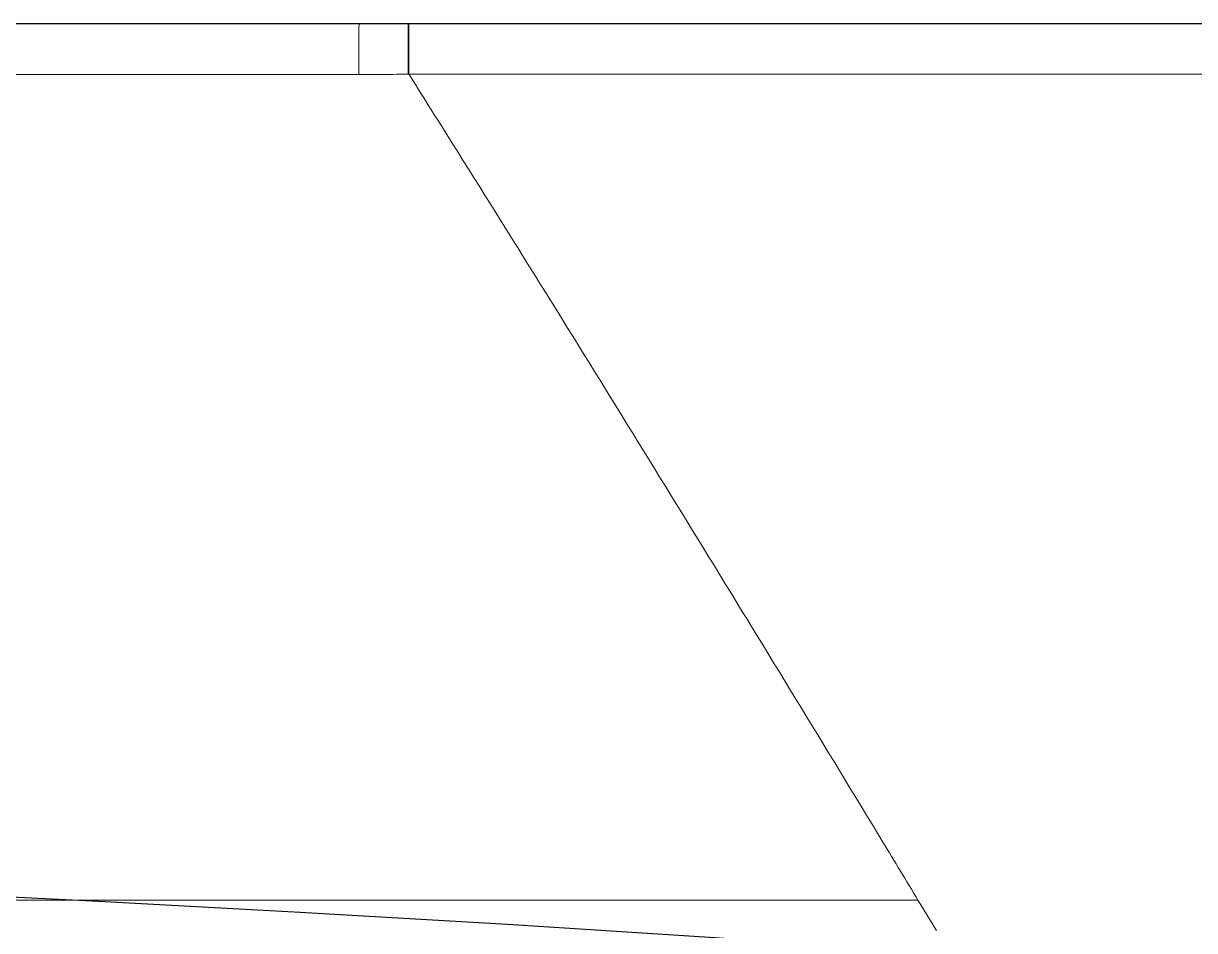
# Model space of a CAD drawing. Header units: inches. Extents: x 3778 to 56227, y -16914 to 35091.
# Drawn here: x 42022.29 to 42059.67, y -12611.62 to -12582.66 of the extents above; entities that cross this region are included whole.
import ezdxf

# ---------------------------------------------------------------- set-up
doc = ezdxf.new("R2010")
doc.units = ezdxf.units.IN
doc.header["$LTSCALE"] = 100
doc.header["$MEASUREMENT"] = 0
doc.linetypes.add('DH-HID2', pattern=[1.2, 0.8, -0.4])
doc.layers.add('2-con', color=2, linetype='Continuous')
doc.layers.add('FU-FURM', color=251, linetype='DH-HID2')
doc.layers.add('mark-B', color=2, linetype='Continuous', lineweight=20)

# ---------------------------------------------------------------- blocks, each defined once
blk = doc.blocks.new('cjscjdeh')
at = {"layer": 'FU-FURM', "color": 8}
blk.add_arc((149799.517, 66904.318), 1330.569, 80.781096, 99.076777, dxfattribs=at)
blk = doc.blocks.new('무풍1WAY 대형')
at = {"layer": 'mark-B'}
for p, q in [((649.454, -494.666), (649.479, -494.666)), ((651.049, -496.275), (651.049, -496.291))]:
    blk.add_line(p, q, dxfattribs=at)
blk.add_ellipse((651.049, -493.985), major_axis=(0, -2.29), ratio=0.000111, start_param=0.01394, end_param=1.26906, dxfattribs=at)
for points, degree in [([(632.617, -467.332), (632.813, -467.657), (633.009, -467.982), (633.206, -468.307)], 3), ([(649.479, -496.275), (649.471, -496.275), (649.462, -496.275), (649.454, -496.275)], 3), ([(649.479, -496.275), (649.479, -496.291)], 1)]:
    blk.add_open_spline(points, degree=degree, dxfattribs=at)
for points, knots in [([(633.206, -468.306), (636.08, -468.306), (638.955, -468.306), (643.267, -468.306), (644.704, -468.306), (646.5, -468.306), (646.859, -468.306), (647.578, -468.306), (647.937, -468.306), (649.015, -468.306), (649.734, -468.306), (651.889, -468.306), (653.325, -468.306), (656.198, -468.306), (657.634, -468.306), (659.788, -468.306), (660.506, -468.306), (661.941, -468.306), (662.659, -468.306), (664.811, -468.306), (666.244, -468.306), (669.109, -468.306), (670.54, -468.306), (673.399, -468.306), (674.828, -468.306), (677.683, -468.306), (679.109, -468.306), (680.89, -468.306), (681.246, -468.306), (681.958, -468.306), (682.314, -468.306), (683.381, -468.306), (684.091, -468.306), (686.221, -468.306), (687.637, -468.306), (690.462, -468.306), (691.871, -468.306), (693.978, -468.306), (694.68, -468.306), (696.08, -468.306), (696.779, -468.306), (698.872, -468.306), (700.262, -468.306), (701.645, -468.306)], [0, 0, 0, 0, 0.125, 0.125, 0.1875, 0.1875, 0.203125, 0.203125, 0.21875, 0.21875, 0.25, 0.25, 0.3125, 0.3125, 0.375, 0.375, 0.40625, 0.40625, 0.4375, 0.4375, 0.5, 0.5, 0.5625, 0.5625, 0.625, 0.625, 0.6875, 0.6875, 0.703125, 0.703125, 0.71875, 0.71875, 0.75, 0.75, 0.8125, 0.8125, 0.875, 0.875, 0.90625, 0.90625, 0.9375, 0.9375, 1, 1, 1, 1]), ([(633.206, -468.307), (633.579, -468.924), (635.798, -472.589), (639.875, -479.266), (644.513, -486.785), (647.714, -491.9), (649.051, -494.026), (649.454, -494.666)], [0, 0, 0, 0, 0.069361, 0.412057, 0.754753, 0.926101, 1, 1, 1, 1]), ([(572.565, -494.667), (573.476, -494.667), (575.299, -494.667), (577.587, -494.667), (580.29, -494.667), (584.27, -494.667), (589.989, -494.667), (596.143, -494.666), (602.272, -494.666), (611.483, -494.666), (627.345, -494.666), (641.043, -494.666), (649.454, -494.666)], [0, 0, 0, 0, 0.035559, 0.071119, 0.089269, 0.141031, 0.226404, 0.312431, 0.381113, 0.465546, 0.671842, 1, 1, 1, 1]), ([(649.479, -494.666), (649.608, -494.666), (649.738, -494.666), (649.999, -494.665), (650.131, -494.665), (650.525, -494.665), (650.787, -494.665), (651.049, -494.665)], [0, 0, 0, 0, 0.247227, 0.247227, 0.499755, 0.499755, 1, 1, 1, 1]), ([(649.479, -496.275), (649.479, -496.274), (649.479, -496.263), (649.479, -496.222), (649.479, -496.192), (649.479, -496.115), (649.479, -496.068), (649.479, -495.956), (649.479, -495.892), (649.479, -495.749), (649.479, -495.669), (649.479, -495.498), (649.479, -495.405), (649.479, -495.21), (649.479, -495.107), (649.479, -494.892), (649.479, -494.78), (649.479, -494.666)], [0, 0, 0, 0, 0.125, 0.125, 0.25, 0.25, 0.375, 0.375, 0.5, 0.5, 0.625, 0.625, 0.75, 0.75, 0.875, 0.875, 1, 1, 1, 1]), ([(651.049, -494.665), (653.484, -494.665), (655.919, -494.664), (658.658, -494.661), (658.962, -494.661), (659.571, -494.661), (659.875, -494.661), (660.789, -494.66), (661.397, -494.66), (662.31, -494.66), (662.615, -494.659), (663.223, -494.659), (663.528, -494.658), (663.984, -494.657), (664.136, -494.657), (664.365, -494.656), (664.441, -494.655), (664.593, -494.653), (664.669, -494.652), (665.049, -494.648), (665.354, -494.644), (665.658, -494.64)], [0, 0, 0, 0, 0.5, 0.5, 0.5625, 0.5625, 0.625, 0.625, 0.75, 0.75, 0.8125, 0.8125, 0.875, 0.875, 0.90625, 0.90625, 0.921875, 0.921875, 0.9375, 0.9375, 1, 1, 1, 1]), ([(649.454, -496.275), (643.108, -496.275), (630.416, -496.275), (613.884, -496.275), (599.905, -496.275), (590.581, -496.275), (583.649, -496.275), (579.304, -496.275), (575.691, -496.275), (573.525, -496.275), (572.565, -496.275)], [0, 0, 0, 0, 0.247604, 0.495208, 0.645019, 0.793007, 0.859014, 0.915515, 0.962511, 1, 1, 1, 1]), ([(649.479, -496.291), (647.98, -496.291), (646.481, -496.291), (638.985, -496.291), (632.988, -496.291), (623.993, -496.291), (620.995, -496.291), (614.998, -496.291), (612, -496.291), (603.005, -496.291), (597.008, -496.291), (588.013, -496.291), (585.015, -496.291), (579.018, -496.291), (576.02, -496.291), (572.869, -496.291), (572.717, -496.291), (572.565, -496.291)], [0, 0, 0, 0, 0.058474, 0.058474, 0.292371, 0.292371, 0.409319, 0.409319, 0.526267, 0.526267, 0.760164, 0.760164, 0.877112, 0.877112, 0.994061, 0.994061, 1, 1, 1, 1]), ([(651.049, -496.275), (650.917, -496.275), (650.785, -496.275), (650.52, -496.275), (650.388, -496.275), (649.997, -496.275), (649.738, -496.275), (649.479, -496.275)], [0, 0, 0, 0, 0.2525, 0.2525, 0.505001, 0.505001, 1, 1, 1, 1]), ([(651.049, -496.291), (650.918, -496.291), (650.787, -496.291), (650.526, -496.291), (650.395, -496.291), (650.133, -496.291), (650.002, -496.291), (649.741, -496.291), (649.61, -496.291), (649.479, -496.291)], [0, 0, 0, 0, 0.249998, 0.249998, 0.499999, 0.499999, 0.749999, 0.749999, 1, 1, 1, 1]), ([(665.645, -496.27), (665.341, -496.271), (665.037, -496.272), (664.428, -496.273), (664.124, -496.274), (663.212, -496.275), (662.604, -496.275), (661.388, -496.275), (660.779, -496.274), (659.867, -496.274), (659.563, -496.274), (658.955, -496.274), (658.651, -496.274), (655.914, -496.274), (653.482, -496.275), (651.049, -496.275)], [0, 0, 0, 0, 0.0625, 0.0625, 0.125, 0.125, 0.25, 0.25, 0.375, 0.375, 0.4375, 0.4375, 0.5, 0.5, 1, 1, 1, 1]), ([(665.645, -496.286), (664.428, -496.29), (662.604, -496.291), (660.475, -496.29), (659.563, -496.29), (658.955, -496.29), (658.651, -496.29), (655.914, -496.29), (653.482, -496.29), (651.049, -496.291)], [0, 0, 0, 0, 0.25, 0.375, 0.4375, 0.4375, 0.5, 0.5, 1, 1, 1, 1])]:
    blk.add_open_spline(points, degree=3, knots=knots, dxfattribs=at)
blk.add_rational_spline([(649.454, -496.275), (649.454, -496.252), (649.454, -494.666)], [1, 0.809522777203, 0.999987126665], degree=2, dxfattribs=at)
blk = doc.blocks.new('dpdjzjs')
at = {"layer": 'mark-B', "rotation": 180}
blk.add_blockref('무풍1WAY 대형', (178654.915, 88751.491), dxfattribs=at)

msp = doc.modelspace()

# ---------------------------------------------------------------- block references
msp.add_blockref('cjscjdeh', (-107842.967, -80843.836))
at = {"layer": '2-con'}
msp.add_blockref('dpdjzjs', (-135970.865, -101830.442), dxfattribs=at)

doc.saveas('drawing.dxf')
